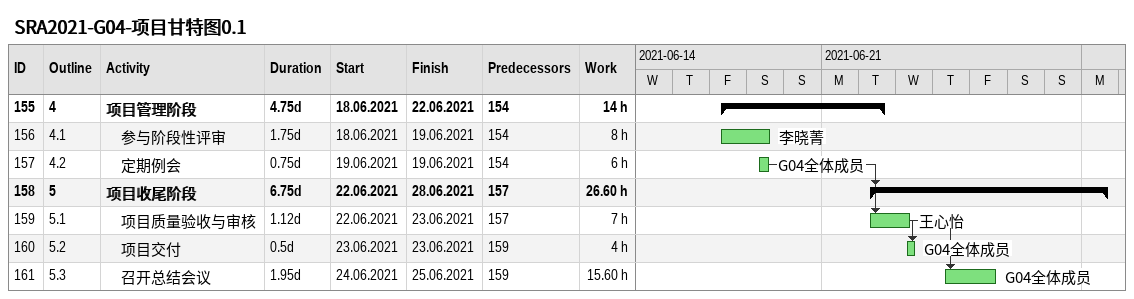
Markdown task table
SRA2021-G04-项目甘特图0.1

| ID | WBS | Task | Duration | Start | Finish | Predecessors | Resources | Work (h) |
|---|---|---|---|---|---|---|---|---|
| 155 | 4 | **项目管理阶段** | 4.75d | 2021-06-18 | 2021-06-22 | 154 |  | 14 |
| 156 | 4.1 | 参与阶段性评审 | 1.75d | 2021-06-18 | 2021-06-19 | 154 | 李晓菁 | 8 |
| 157 | 4.2 | 定期例会 | 0.75d | 2021-06-19 | 2021-06-19 | 154 | G04全体成员 | 6 |
| 158 | 5 | **项目收尾阶段** | 6.75d | 2021-06-22 | 2021-06-28 | 157 |  | 26.60 |
| 159 | 5.1 | 项目质量验收与审核 | 1.12d | 2021-06-22 | 2021-06-23 | 157 | 王心怡 | 7 |
| 160 | 5.2 | 项目交付 | 0.5d | 2021-06-23 | 2021-06-23 | 159 | G04全体成员 | 4 |
| 161 | 5.3 | 召开总结会议 | 1.95d | 2021-06-24 | 2021-06-25 | 159 | G04全体成员 | 15.60 |
